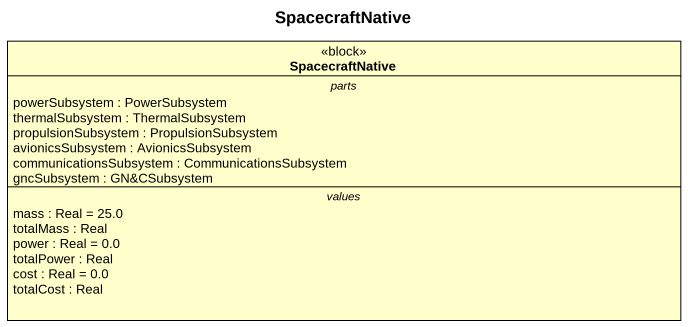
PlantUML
@startuml
title SpacecraftNative
hide circle
hide empty members
class SpacecraftNative <<block>> {
  -- parts --
  powerSubsystem : PowerSubsystem
  thermalSubsystem : ThermalSubsystem
  propulsionSubsystem : PropulsionSubsystem
  avionicsSubsystem : AvionicsSubsystem
  communicationsSubsystem : CommunicationsSubsystem
  gncSubsystem : GN&CSubsystem
  -- values --
  mass : Real = 25.0
  totalMass : Real
  power : Real = 0.0
  totalPower : Real
  cost : Real = 0.0
  totalCost : Real
}
@enduml
